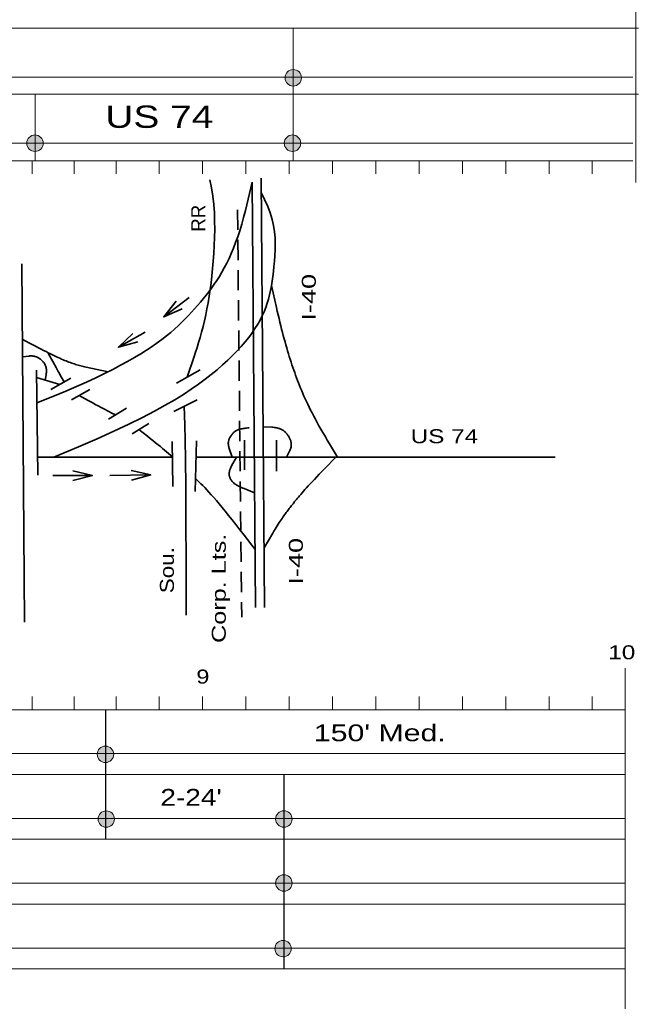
# Model space of a CAD drawing. Extents: x 2156450 to 2158121, y 1158603 to 1159842.
# Drawn here: x 2157899.7 to 2158121.2, y 1159171.8 to 1159523.1 of the extents above; entities that cross this region are included whole.
import ezdxf
from ezdxf.enums import TextEntityAlignment as Align

# ---------------------------------------------------------------- set-up
doc = ezdxf.new("R2010")
doc.units = 0
doc.header["$LTSCALE"] = 2.4
doc.linetypes.add('MEDIUM_DASHED', pattern=[4.5, 3, -1.5])
doc.layers.add('1', color=7, linetype='Continuous', lineweight=13)

msp = doc.modelspace()

# ---------------------------------------------------------------- hatches: boundary and pattern name
at = {"layer": '1'}
for points in [[(2158000.644, 1159502.301, 1), (2157994.756, 1159502.301, 1)], [(2157908.191, 1159478.9, 1), (2157902.303, 1159478.9, 1)], [(2158000.369, 1159478.9, 1), (2157994.481, 1159478.9, 1)], [(2157933.416, 1159260.235, 1), (2157927.528, 1159260.235, 1)], [(2157933.699, 1159237.054, 1), (2157927.811, 1159237.054, 1)], [(2157997.281, 1159237.068, 1), (2157991.393, 1159237.068, 1)], [(2157997.281, 1159214.17, 1), (2157991.393, 1159214.17, 1)], [(2157996.999, 1159190.706, 1), (2157991.111, 1159190.706, 1)]]:
    msp.add_hatch(color=256, dxfattribs=at).paths.add_polyline_path(points)

# ---------------------------------------------------------------- linework, layer by layer
for p, q in [((2158120.33, 1159841.739), (2158120.33, 1159464.893)), ((2156450.496, 1159520.094), (2158121.242, 1159520.094)), ((2157997.676, 1159520.094), (2157997.676, 1159472.65)), ((2156450.411, 1159502.518), (2158119.29, 1159502.518)), ((2156450.496, 1159496.474), (2158121.242, 1159496.474)), ((2157905.335, 1159496.474), (2157905.335, 1159472.65)), ((2156450.411, 1159478.898), (2158119.29, 1159478.898)), ((2156567.727, 1159472.65), (2158119.29, 1159472.65)), ((2157904.253, 1159467.917), (2157904.253, 1159472.65)), ((2157919.253, 1159467.917), (2157919.253, 1159472.65)), ((2157934.253, 1159467.917), (2157934.253, 1159472.65)), ((2157949.753, 1159467.917), (2157949.753, 1159472.65)), ((2157965.253, 1159467.917), (2157965.253, 1159472.65)), ((2157980.753, 1159467.917), (2157980.753, 1159472.65)), ((2157996.253, 1159467.917), (2157996.253, 1159472.65)), ((2158011.753, 1159467.917), (2158011.753, 1159472.65)), ((2158027.253, 1159467.917), (2158027.253, 1159472.65)), ((2158042.753, 1159467.917), (2158042.753, 1159472.65)), ((2158058.253, 1159467.917), (2158058.253, 1159472.65)), ((2158073.753, 1159467.917), (2158073.753, 1159472.65)), ((2158089.253, 1159467.917), (2158089.253, 1159472.65)), ((2158104.753, 1159467.917), (2158104.753, 1159472.65)), ((2158116.52, 1159291.084), (2158116.52, 1158622.542)), ((2157904.253, 1159280.876), (2157904.253, 1159276.143)), ((2157919.253, 1159280.876), (2157919.253, 1159276.143)), ((2157934.253, 1159280.876), (2157934.253, 1159276.143)), ((2157949.753, 1159280.876), (2157949.753, 1159276.143)), ((2157965.253, 1159280.876), (2157965.253, 1159276.143)), ((2157980.753, 1159280.876), (2157980.753, 1159276.143)), ((2157996.253, 1159280.876), (2157996.253, 1159276.143)), ((2158011.753, 1159280.876), (2158011.753, 1159276.143)), ((2158027.253, 1159280.876), (2158027.253, 1159276.143)), ((2158042.753, 1159280.876), (2158042.753, 1159276.143)), ((2158058.253, 1159280.876), (2158058.253, 1159276.143)), ((2158073.753, 1159280.876), (2158073.753, 1159276.143)), ((2158089.253, 1159280.876), (2158089.253, 1159276.143)), ((2158104.753, 1159280.876), (2158104.753, 1159276.143)), ((2156450.411, 1159276.143), (2158116.52, 1159276.143)), ((2156570.752, 1159260.479), (2158116.52, 1159260.479)), ((2156450.411, 1159253.021), (2158116.52, 1159253.021)), ((2157823.02, 1159237.279), (2158116.52, 1159237.279)), ((2156450.411, 1159229.821), (2158116.52, 1159229.821)), ((2157324.067, 1159214.079), (2158116.52, 1159214.079)), ((2156529.992, 1159206.621), (2158116.52, 1159206.621)), ((2157323.051, 1159190.879), (2158116.52, 1159190.879)), ((2156450.411, 1159183.421), (2158116.52, 1159183.421))]:
    msp.add_line(p, q, dxfattribs=at)
at = {"layer": '1', "lineweight": 35}
for p, q in [((2157984.201, 1159312.724), (2157982.978, 1159464.905)), ((2157987.437, 1159312.75), (2157986.203, 1159466.337)), ((2157900.498, 1159435.725), (2157901.493, 1159307.557)), ((2157951.35, 1159416.713), (2157960.378, 1159423.681)), ((2157935.099, 1159405.873), (2157944.643, 1159411.293)), ((2157905.743, 1159397.692), (2157906.24, 1159360.155)), ((2157964.334, 1159397.778), (2157955.886, 1159393.055)), ((2157914.145, 1159392.6), (2157905.777, 1159395.113)), ((2157918.121, 1159394.795), (2157910.916, 1159390.818)), ((2157924.829, 1159390.818), (2157918.369, 1159387.089)), ((2157963.34, 1159387.089), (2157954.892, 1159382.863)), ((2157937.997, 1159384.106), (2157931.537, 1159380.128)), ((2157945.948, 1159378.637), (2157939.985, 1159374.908)), ((2157954.395, 1159372.173), (2157954.644, 1159356.015)), ((2157963.091, 1159372.422), (2157962.594, 1159354.275)), ((2157980.235, 1159372.67), (2157980.235, 1159361.981)), ((2157991.664, 1159372.67), (2157991.664, 1159361.484)), ((2157906.156, 1159366.534), (2157954.482, 1159366.534)), ((2157962.93, 1159366.534), (2158091.436, 1159366.534)), ((2157925.813, 1159359.933), (2157911.625, 1159359.933)), ((2157946.707, 1159360.191), (2157932.004, 1159359.933))]:
    msp.add_line(p, q, dxfattribs=at)
at = {"layer": '1', "linetype": 'MEDIUM_DASHED', "lineweight": 35}
msp.add_line((2157977.733, 1159455.091), (2157979.232, 1159309.244), dxfattribs=at)
at = {"layer": '1', "lineweight": 25}
for p, q in [((2157930.449, 1159276.143), (2157930.449, 1159229.821)), ((2157994.367, 1159253.021), (2157994.367, 1159183.421))]:
    msp.add_line(p, q, dxfattribs=at)
at = {"layer": '1', "lineweight": 35}
for points in [[(2157982.978, 1159464.905), (2157980.581, 1159454.816), (2157979.925, 1159452.283), (2157979.246, 1159449.873), (2157978.544, 1159447.581), (2157977.82, 1159445.4), (2157977.073, 1159443.326), (2157976.304, 1159441.351), (2157975.514, 1159439.47), (2157974.702, 1159437.677), (2157973.87, 1159435.965), (2157973.017, 1159434.329), (2157972.144, 1159432.763), (2157971.251, 1159431.26), (2157970.339, 1159429.814), (2157969.407, 1159428.42), (2157968.456, 1159427.072), (2157967.487, 1159425.763), (2157966.499, 1159424.487), (2157965.494, 1159423.239), (2157964.471, 1159422.011), (2157963.431, 1159420.8), (2157962.373, 1159419.597), (2157961.294, 1159418.4), (2157960.183, 1159417.205), (2157959.031, 1159416.01), (2157957.828, 1159414.813), (2157956.564, 1159413.612), (2157955.229, 1159412.404), (2157953.814, 1159411.187), (2157952.308, 1159409.958), (2157950.703, 1159408.715), (2157948.987, 1159407.455), (2157947.152, 1159406.177), (2157945.187, 1159404.877), (2157943.082, 1159403.554), (2157940.829, 1159402.205), (2157938.416, 1159400.828), (2157935.835, 1159399.419), (2157933.076, 1159397.978), (2157930.127, 1159396.501), (2157926.981, 1159394.987), (2157923.627, 1159393.432), (2157920.054, 1159391.834), (2157916.255, 1159390.192), (2157912.217, 1159388.502), (2157905.899, 1159385.936)], [(2157967.811, 1159465.814), (2157968.42, 1159462.901), (2157968.887, 1159459.955), (2157969.224, 1159456.988), (2157969.445, 1159454.012), (2157969.563, 1159451.043), (2157969.59, 1159448.091), (2157969.539, 1159445.17), (2157969.424, 1159442.293), (2157969.257, 1159439.474), (2157969.051, 1159436.724), (2157968.816, 1159434.053), (2157968.552, 1159431.459), (2157968.259, 1159428.942), (2157967.939, 1159426.5), (2157967.589, 1159424.129), (2157967.212, 1159421.83), (2157966.806, 1159419.599), (2157966.371, 1159417.435), (2157965.908, 1159415.336), (2157965.417, 1159413.3), (2157964.9, 1159411.328), (2157964.365, 1159409.423), (2157963.82, 1159407.587), (2157963.271, 1159405.824), (2157962.726, 1159404.138), (2157962.193, 1159402.53), (2157959.716, 1159395.196)], [(2157986.244, 1159461.25), (2157988.619, 1159456.223), (2157989.487, 1159453.929), (2157990.155, 1159451.654), (2157990.643, 1159449.402), (2157990.972, 1159447.181), (2157991.163, 1159444.996), (2157991.237, 1159442.854), (2157991.215, 1159440.761), (2157991.118, 1159438.722), (2157990.966, 1159436.745), (2157990.781, 1159434.834), (2157990.581, 1159432.995), (2157990.367, 1159431.225), (2157990.133, 1159429.516), (2157989.87, 1159427.861), (2157989.572, 1159426.251), (2157989.229, 1159424.679), (2157988.835, 1159423.137), (2157988.383, 1159421.618), (2157987.863, 1159420.113), (2157987.269, 1159418.616), (2157986.594, 1159417.118), (2157985.829, 1159415.612), (2157984.967, 1159414.089), (2157984.002, 1159412.548), (2157982.934, 1159410.987), (2157981.761, 1159409.407), (2157980.479, 1159407.809), (2157979.087, 1159406.192), (2157977.584, 1159404.558), (2157975.967, 1159402.907), (2157974.234, 1159401.239), (2157972.384, 1159399.555), (2157970.414, 1159397.854), (2157968.322, 1159396.138), (2157966.107, 1159394.407), (2157963.75, 1159392.655), (2157961.201, 1159390.867), (2157958.406, 1159389.024), (2157955.313, 1159387.109), (2157951.868, 1159385.106), (2157948.017, 1159382.996), (2157943.707, 1159380.762), (2157938.884, 1159378.387), (2157933.496, 1159375.853), (2157927.488, 1159373.143), (2157920.806, 1159370.238), (2157911.998, 1159366.534)], [(2157989.883, 1159427.946), (2157991.652, 1159420.165), (2157991.972, 1159418.782), (2157992.289, 1159417.435), (2157992.602, 1159416.123), (2157992.913, 1159414.845), (2157993.222, 1159413.598), (2157993.529, 1159412.382), (2157993.835, 1159411.195), (2157994.14, 1159410.035), (2157994.444, 1159408.902), (2157994.748, 1159407.793), (2157995.053, 1159406.707), (2157995.358, 1159405.643), (2157995.664, 1159404.599), (2157995.972, 1159403.574), (2157996.282, 1159402.566), (2157996.594, 1159401.573), (2157996.909, 1159400.596), (2157997.227, 1159399.63), (2157997.549, 1159398.677), (2157997.874, 1159397.733), (2157998.204, 1159396.798), (2157998.539, 1159395.869), (2157998.879, 1159394.946), (2157999.227, 1159394.025), (2157999.583, 1159393.105), (2157999.949, 1159392.183), (2158000.326, 1159391.257), (2158000.716, 1159390.325), (2158001.12, 1159389.384), (2158001.54, 1159388.432), (2158001.977, 1159387.467), (2158002.432, 1159386.486), (2158002.908, 1159385.488), (2158003.404, 1159384.47), (2158003.923, 1159383.429), (2158004.467, 1159382.364), (2158005.036, 1159381.272), (2158005.631, 1159380.151), (2158006.256, 1159378.998), (2158006.91, 1159377.812), (2158007.595, 1159376.59), (2158008.313, 1159375.329), (2158009.065, 1159374.028), (2158009.852, 1159372.684), (2158010.676, 1159371.295), (2158013.535, 1159366.534)], [(2157957.961, 1159419.605), (2157951.35, 1159416.713), (2157955.822, 1159422.375)], [(2157942.05, 1159407.808), (2157935.099, 1159405.873), (2157940.322, 1159410.851)], [(2157900.707, 1159408.749), (2157903.331, 1159407.352), (2157904.434, 1159406.769), (2157905.483, 1159406.217), (2157906.481, 1159405.697), (2157907.43, 1159405.207), (2157908.332, 1159404.745), (2157909.19, 1159404.311), (2157910.007, 1159403.902), (2157910.783, 1159403.519), (2157911.523, 1159403.159), (2157912.229, 1159402.821), (2157912.902, 1159402.505), (2157913.545, 1159402.208), (2157914.16, 1159401.93), (2157914.751, 1159401.67), (2157915.319, 1159401.426), (2157915.866, 1159401.196), (2157916.395, 1159400.98), (2157916.909, 1159400.777), (2157917.41, 1159400.585), (2157917.9, 1159400.403), (2157918.381, 1159400.229), (2157918.856, 1159400.063), (2157919.328, 1159399.903), (2157919.797, 1159399.749), (2157920.265, 1159399.601), (2157920.731, 1159399.459), (2157921.196, 1159399.323), (2157921.661, 1159399.193), (2157922.126, 1159399.07), (2157922.591, 1159398.954), (2157923.058, 1159398.844), (2157923.525, 1159398.742), (2157931.466, 1159397.137)], [(2157909.929, 1159403.791), (2157912.768, 1159398.657), (2157913.192, 1159397.895), (2157913.589, 1159397.191), (2157913.959, 1159396.54), (2157914.305, 1159395.94), (2157915.746, 1159393.484)], [(2157900.756, 1159402.476), (2157903.162, 1159402.747), (2157903.444, 1159402.769), (2157903.716, 1159402.779), (2157903.978, 1159402.779), (2157904.232, 1159402.768), (2157904.477, 1159402.746), (2157904.714, 1159402.714), (2157904.945, 1159402.672), (2157905.17, 1159402.619), (2157905.389, 1159402.557), (2157905.602, 1159402.485), (2157905.812, 1159402.403), (2157906.018, 1159402.311), (2157906.221, 1159402.21), (2157906.422, 1159402.1), (2157906.621, 1159401.981), (2157906.819, 1159401.852), (2157907.017, 1159401.715), (2157907.214, 1159401.57), (2157907.409, 1159401.414), (2157907.602, 1159401.249), (2157907.79, 1159401.074), (2157907.973, 1159400.888), (2157908.15, 1159400.69), (2157908.319, 1159400.481), (2157908.48, 1159400.26), (2157908.63, 1159400.026), (2157908.769, 1159399.779), (2157908.897, 1159399.519), (2157909.01, 1159399.245), (2157909.11, 1159398.956), (2157909.193, 1159398.653), (2157909.26, 1159398.334), (2157909.308, 1159397.999), (2157909.337, 1159397.649), (2157909.346, 1159397.281), (2157909.333, 1159396.896), (2157909.298, 1159396.494), (2157909.238, 1159396.074), (2157908.876, 1159394.183)], [(2157921.038, 1159388.629), (2157924.226, 1159386.863), (2157925.024, 1159386.427), (2157925.892, 1159385.957), (2157926.834, 1159385.451), (2157927.855, 1159384.907), (2157928.958, 1159384.322), (2157930.147, 1159383.696), (2157931.426, 1159383.025), (2157932.799, 1159382.307), (2157934.032, 1159381.665)], [(2157958.659, 1159384.747), (2157958.858, 1159377.963), (2157958.975, 1159372.765), (2157959.09, 1159365.63), (2157959.197, 1159356.173), (2157959.284, 1159344.009), (2157959.344, 1159328.753), (2157959.366, 1159310.019)], [(2157942.435, 1159376.44), (2157945.464, 1159374.075), (2157946.501, 1159373.256), (2157947.483, 1159372.472), (2157948.413, 1159371.721), (2157949.294, 1159371.001), (2157950.127, 1159370.311), (2157950.917, 1159369.65), (2157954.48, 1159366.629)], [(2157975.814, 1159366.534), (2157974.692, 1159369.954), (2157974.606, 1159370.262), (2157974.54, 1159370.559), (2157974.491, 1159370.845), (2157974.46, 1159371.12), (2157974.445, 1159371.384), (2157974.445, 1159371.639), (2157974.46, 1159371.885), (2157974.489, 1159372.121), (2157974.53, 1159372.35), (2157974.582, 1159372.57), (2157974.646, 1159372.782), (2157974.72, 1159372.987), (2157974.802, 1159373.186), (2157974.893, 1159373.378), (2157974.991, 1159373.564), (2157975.095, 1159373.745), (2157975.204, 1159373.921), (2157975.318, 1159374.092), (2157975.435, 1159374.259), (2157975.555, 1159374.422), (2157975.677, 1159374.582), (2157975.801, 1159374.738), (2157975.927, 1159374.891), (2157976.058, 1159375.041), (2157976.195, 1159375.187), (2157976.338, 1159375.329), (2157976.489, 1159375.467), (2157976.649, 1159375.601), (2157976.82, 1159375.73), (2157977.002, 1159375.854), (2157977.197, 1159375.974), (2157977.406, 1159376.089), (2157977.63, 1159376.199), (2157977.871, 1159376.303), (2157978.129, 1159376.402), (2157978.406, 1159376.496), (2157978.704, 1159376.583), (2157979.022, 1159376.664), (2157979.363, 1159376.739), (2157979.728, 1159376.808), (2157980.118, 1159376.87), (2157980.534, 1159376.926), (2157980.977, 1159376.974), (2157981.449, 1159377.016), (2157981.951, 1159377.05)], [(2157986.917, 1159377.418), (2157990.018, 1159377.26), (2157990.427, 1159377.229), (2157990.816, 1159377.19), (2157991.186, 1159377.142), (2157991.537, 1159377.086), (2157991.87, 1159377.021), (2157992.187, 1159376.947), (2157992.487, 1159376.864), (2157992.772, 1159376.773), (2157993.043, 1159376.673), (2157993.3, 1159376.564), (2157993.545, 1159376.447), (2157993.777, 1159376.321), (2157993.999, 1159376.186), (2157994.21, 1159376.042), (2157994.412, 1159375.89), (2157994.606, 1159375.729), (2157994.792, 1159375.56), (2157994.97, 1159375.381), (2157995.143, 1159375.194), (2157995.311, 1159374.999), (2157995.474, 1159374.794), (2157995.634, 1159374.581), (2157995.79, 1159374.36), (2157995.941, 1159374.13), (2157996.087, 1159373.893), (2157996.225, 1159373.649), (2157996.356, 1159373.399), (2157996.477, 1159373.143), (2157996.589, 1159372.882), (2157996.689, 1159372.615), (2157996.776, 1159372.344), (2157996.85, 1159372.07), (2157996.91, 1159371.792), (2157996.954, 1159371.511), (2157996.981, 1159371.227), (2157996.991, 1159370.942), (2157996.981, 1159370.656), (2157996.952, 1159370.369), (2157996.901, 1159370.081), (2157996.828, 1159369.793), (2157996.732, 1159369.507), (2157996.612, 1159369.221), (2157995.231, 1159366.534)], [(2157977.411, 1159366.534), (2157975.631, 1159363.439), (2157975.47, 1159363.136), (2157975.327, 1159362.844), (2157975.203, 1159362.561), (2157975.095, 1159362.287), (2157975.004, 1159362.023), (2157974.928, 1159361.767), (2157974.868, 1159361.52), (2157974.822, 1159361.28), (2157974.79, 1159361.048), (2157974.771, 1159360.822), (2157974.764, 1159360.604), (2157974.77, 1159360.392), (2157974.786, 1159360.186), (2157974.813, 1159359.985), (2157974.85, 1159359.79), (2157974.896, 1159359.599), (2157974.95, 1159359.413), (2157975.012, 1159359.231), (2157975.082, 1159359.053), (2157975.158, 1159358.878), (2157975.241, 1159358.706), (2157975.332, 1159358.536), (2157975.431, 1159358.369), (2157975.542, 1159358.203), (2157975.663, 1159358.039), (2157975.798, 1159357.875), (2157975.946, 1159357.713), (2157976.109, 1159357.551), (2157976.288, 1159357.388), (2157976.485, 1159357.225), (2157976.7, 1159357.061), (2157976.934, 1159356.896), (2157977.189, 1159356.729), (2157977.467, 1159356.56), (2157977.767, 1159356.389), (2157978.092, 1159356.215), (2157978.442, 1159356.038), (2157978.818, 1159355.857), (2157979.223, 1159355.673), (2157979.656, 1159355.484), (2157980.12, 1159355.29), (2157983.871, 1159353.782)], [(2158012.882, 1159366.534), (2158009.007, 1159362.533), (2158007.973, 1159361.458), (2158007.006, 1159360.449), (2158006.104, 1159359.5), (2158005.263, 1159358.611), (2158004.481, 1159357.776), (2158003.753, 1159356.994), (2158003.078, 1159356.262), (2158002.452, 1159355.577), (2158001.871, 1159354.935), (2158001.333, 1159354.333), (2158000.835, 1159353.77), (2158000.373, 1159353.241), (2157999.945, 1159352.744), (2157999.547, 1159352.275), (2157999.176, 1159351.833), (2157998.829, 1159351.413), (2157998.502, 1159351.013), (2157998.194, 1159350.631), (2157997.9, 1159350.262), (2157997.618, 1159349.904), (2157997.344, 1159349.554), (2157997.076, 1159349.21), (2157996.809, 1159348.867), (2157996.543, 1159348.524), (2157996.277, 1159348.179), (2157996.008, 1159347.83), (2157995.737, 1159347.474), (2157995.463, 1159347.11), (2157995.185, 1159346.736), (2157994.901, 1159346.35), (2157994.612, 1159345.95), (2157994.315, 1159345.534), (2157994.011, 1159345.1), (2157993.698, 1159344.646), (2157993.375, 1159344.171), (2157993.042, 1159343.671), (2157992.697, 1159343.146), (2157992.341, 1159342.593), (2157991.971, 1159342.011), (2157991.587, 1159341.396), (2157991.188, 1159340.749), (2157990.774, 1159340.066), (2157990.342, 1159339.345), (2157987.265, 1159334.126)], [(2157918.813, 1159361.683), (2157925.813, 1159359.933), (2157918.813, 1159358.183)], [(2157939.677, 1159361.818), (2157946.707, 1159360.191), (2157939.739, 1159358.318)], [(2157962.723, 1159358.973), (2157964.655, 1159357.05), (2157965.313, 1159356.379), (2157966.009, 1159355.654), (2157966.747, 1159354.868), (2157967.53, 1159354.015), (2157968.362, 1159353.091), (2157969.246, 1159352.089), (2157970.185, 1159351.004), (2157971.184, 1159349.83), (2157972.246, 1159348.561), (2157973.373, 1159347.192), (2157974.571, 1159345.716), (2157975.841, 1159344.129), (2157977.189, 1159342.424), (2157978.616, 1159340.595), (2157980.127, 1159338.638), (2157984.034, 1159333.523)]]:
    msp.add_lwpolyline(points, dxfattribs=at)
at = {"layer": '1'}
for centre in [(2157997.7, 1159502.301), (2157905.247, 1159478.9), (2157997.425, 1159478.9), (2157930.472, 1159260.235), (2157930.755, 1159237.054), (2157994.337, 1159237.068), (2157994.337, 1159214.17), (2157994.055, 1159190.706)]:
    msp.add_circle(centre, 2.944, dxfattribs=at)

# ---------------------------------------------------------------- texts
for s, height, width, p in [('US 74', 8, 1.3, (2157930.433, 1159484.39)), ('US 74', 5, 1.3, (2158039.734, 1159371.547)), ("150' Med.", 6, 1.35, (2158005.067, 1159264.908)), ("2-24'", 6, 1.25, (2157950.126, 1159241.838))]:
    msp.add_text(s, height=height, dxfattribs=dict(at, width=width)).set_placement(p)
msp.add_text('RR', height=5, rotation=90, dxfattribs=at).set_placement((2157966.173, 1159452.035), align=Align.CENTER)
for s, width, p in [('I-40', 1.45, (2158005.778, 1159415.422)), ('Corp. Lts.', 1.35, (2157973.534, 1159300.055)), ('I-40', 1.45, (2158001.135, 1159320.961)), ('Sou.', 1.2, (2157954.961, 1159317.864))]:
    msp.add_text(s, height=5, rotation=90, dxfattribs=dict(at, width=width)).set_placement(p)
for s, width, p in [('10', 1.3, (2158115.309, 1159294.226)), ('9', 1.25, (2157965.34, 1159285.54))]:
    msp.add_text(s, height=5, dxfattribs=dict(at, width=width)).set_placement(p, align=Align.CENTER)

doc.saveas('drawing.dxf')
